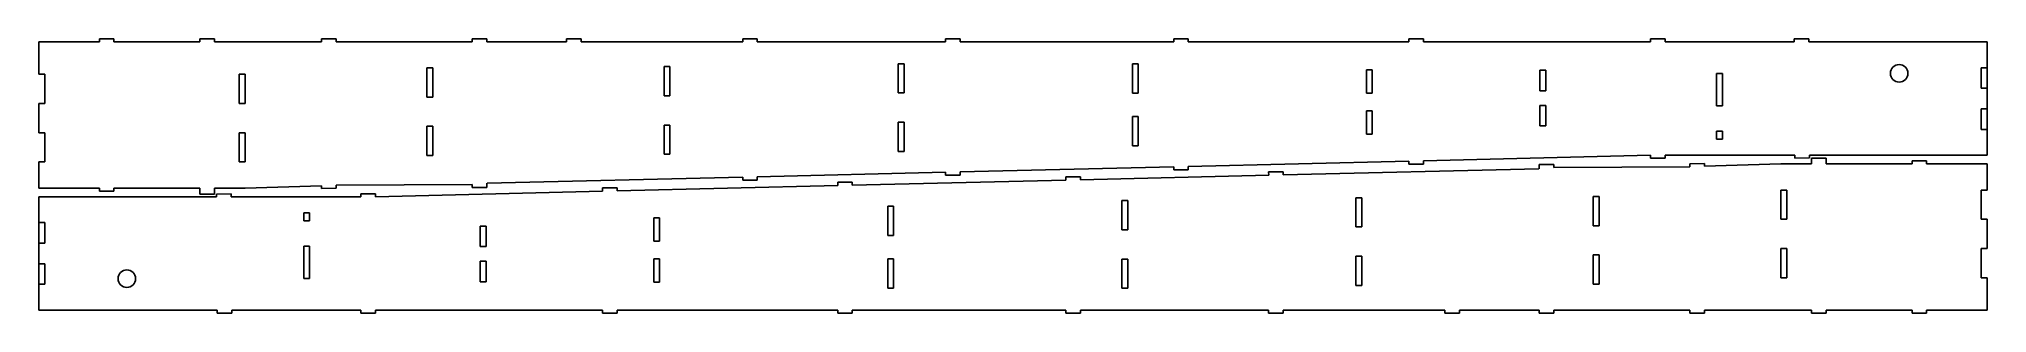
# Model space of a CAD drawing. Extents: x 6784 to 7450, y 20121 to 20214.
import ezdxf

# ---------------------------------------------------------------- set-up
doc = ezdxf.new("R2010")
doc.units = 0
doc.header["$MEASUREMENT"] = 0
doc.layers.get('0').update_dxf_attribs({"linetype": 'CONTINUOUS'})

msp = doc.modelspace()

# ---------------------------------------------------------------- linework, layer by layer
for p, q in [((6784.25, 20202.23), (6784.25, 20213.28)), ((6804.88, 20213.28), (6784.25, 20213.28)), ((6784.25, 20202.23), (6784.25, 20213.28)), ((6804.88, 20213.28), (6784.25, 20213.28)), ((6804.88, 20213.28), (6804.88, 20214.28)), ((6804.88, 20214.28), (6809.88, 20214.28)), ((6804.88, 20213.28), (6804.88, 20214.28)), ((6804.88, 20214.28), (6809.88, 20214.28)), ((6809.88, 20213.28), (6809.88, 20214.28)), ((6809.88, 20213.28), (6809.88, 20214.28)), ((6839.23, 20213.28), (6809.88, 20213.28)), ((6839.23, 20213.28), (6809.88, 20213.28)), ((6839.23, 20213.28), (6839.23, 20214.28)), ((6839.23, 20214.28), (6844.23, 20214.28)), ((6839.23, 20213.28), (6839.23, 20214.28)), ((6839.23, 20214.28), (6844.23, 20214.28)), ((6844.23, 20213.28), (6844.23, 20214.28)), ((6844.23, 20213.28), (6844.23, 20214.28)), ((6880.78, 20213.28), (6844.23, 20213.28)), ((6880.78, 20213.28), (6844.23, 20213.28)), ((6880.78, 20213.28), (6880.78, 20214.28)), ((6885.78, 20214.28), (6880.78, 20214.28)), ((6880.78, 20213.28), (6880.78, 20214.28)), ((6885.78, 20214.28), (6880.78, 20214.28)), ((6885.78, 20213.28), (6885.78, 20214.28)), ((6885.78, 20213.28), (6885.78, 20214.28)), ((6932.32, 20213.28), (6885.78, 20213.28)), ((6932.32, 20213.28), (6885.78, 20213.28)), ((6932.32, 20213.28), (6932.32, 20214.28)), ((6937.32, 20214.28), (6932.32, 20214.28)), ((6932.32, 20213.28), (6932.32, 20214.28)), ((6937.32, 20214.28), (6932.32, 20214.28)), ((6937.32, 20213.28), (6937.32, 20214.28)), ((6937.32, 20213.28), (6937.32, 20214.28)), ((6964.47, 20213.28), (6937.32, 20213.28)), ((6964.47, 20213.28), (6937.32, 20213.28)), ((6964.47, 20213.28), (6964.47, 20214.28)), ((6969.47, 20214.28), (6964.47, 20214.28)), ((6964.47, 20213.28), (6964.47, 20214.28)), ((6969.47, 20214.28), (6964.47, 20214.28)), ((6969.47, 20213.28), (6969.47, 20214.28)), ((6969.47, 20213.28), (6969.47, 20214.28)), ((7024.71, 20213.28), (6969.47, 20213.28)), ((7024.71, 20213.28), (6969.47, 20213.28)), ((7024.71, 20213.28), (7024.71, 20214.28)), ((7029.71, 20214.28), (7024.71, 20214.28)), ((7029.71, 20213.28), (7029.71, 20214.28)), ((7094.02, 20213.28), (7029.71, 20213.28)), ((7094.02, 20213.28), (7029.71, 20213.28)), ((7094.02, 20213.28), (7094.02, 20214.28)), ((7099.02, 20214.28), (7094.02, 20214.28)), ((7094.02, 20213.28), (7094.02, 20214.28)), ((7099.02, 20214.28), (7094.02, 20214.28)), ((7099.02, 20213.28), (7099.02, 20214.28)), ((7099.02, 20213.28), (7099.02, 20214.28)), ((7171.98, 20213.28), (7099.02, 20213.28)), ((7171.98, 20213.28), (7099.02, 20213.28)), ((7171.98, 20213.28), (7171.98, 20214.28)), ((7176.98, 20214.28), (7171.98, 20214.28)), ((7176.98, 20213.28), (7176.98, 20214.28)), ((7252.37, 20213.28), (7176.98, 20213.28)), ((7252.37, 20213.28), (7176.98, 20213.28)), ((7252.37, 20213.28), (7252.37, 20214.28)), ((7257.37, 20214.28), (7252.37, 20214.28)), ((7252.37, 20213.28), (7252.37, 20214.28)), ((7257.37, 20214.28), (7252.37, 20214.28)), ((7257.37, 20213.28), (7257.37, 20214.28)), ((7257.37, 20213.28), (7257.37, 20214.28)), ((7334.89, 20213.28), (7257.37, 20213.28)), ((7334.89, 20213.28), (7257.37, 20213.28)), ((7334.89, 20213.28), (7334.89, 20214.28)), ((7339.89, 20214.28), (7334.89, 20214.28)), ((7334.89, 20213.28), (7334.89, 20214.28)), ((7339.89, 20214.28), (7334.89, 20214.28)), ((7334.89, 20213.28), (7334.89, 20214.28)), ((7339.89, 20213.28), (7339.89, 20214.28)), ((7339.89, 20213.28), (7339.89, 20214.28)), ((7339.89, 20213.28), (7339.89, 20214.28)), ((7383.95, 20213.28), (7339.89, 20213.28)), ((7383.95, 20213.28), (7383.95, 20214.28)), ((7388.95, 20214.28), (7383.95, 20214.28)), ((7383.95, 20213.28), (7383.95, 20214.28)), ((7388.95, 20214.28), (7383.95, 20214.28)), ((7383.95, 20213.28), (7383.95, 20214.28)), ((7388.95, 20214.28), (7383.95, 20214.28)), ((7388.95, 20213.28), (7388.95, 20214.28)), ((7388.95, 20213.28), (7388.95, 20214.28)), ((7388.95, 20213.28), (7388.95, 20214.28)), ((7449.9, 20213.28), (7388.95, 20213.28)), ((7449.9, 20213.28), (7449.9, 20206.12)), ((6916.83, 20204.42), (6916.83, 20194.42)), ((6916.83, 20204.42), (6918.83, 20204.42)), ((6918.83, 20204.42), (6918.83, 20194.42)), ((6997.87, 20204.86), (6997.87, 20194.86)), ((6999.87, 20204.86), (6997.87, 20204.86)), ((6999.87, 20204.86), (6999.87, 20194.86)), ((7077.83, 20205.82), (7077.83, 20195.82)), ((7079.83, 20205.82), (7077.83, 20205.82)), ((7079.83, 20205.82), (7079.83, 20195.82)), ((7157.87, 20205.78), (7157.87, 20195.78)), ((7159.87, 20205.78), (7157.87, 20205.78)), ((7159.87, 20205.78), (7159.87, 20195.78)), ((7359.45, 20202.52), (7357.45, 20202.52)), ((6786.25, 20202.23), (6784.25, 20202.23)), ((6786.25, 20202.23), (6784.25, 20202.23)), ((6786.25, 20202.23), (6786.25, 20192.23)), ((6786.25, 20202.23), (6786.25, 20192.23)), ((6852.69, 20202.23), (6852.69, 20192.23)), ((6854.69, 20202.23), (6852.69, 20202.23)), ((6854.69, 20202.23), (6854.69, 20192.23)), ((7079.83, 20195.82), (7077.83, 20195.82)), ((7299.09, 20196.56), (7297.09, 20196.56)), ((7449.9, 20197.45), (7447.9, 20197.45)), ((6786.25, 20192.23), (6784.25, 20192.23)), ((6784.25, 20192.23), (6784.25, 20182.23)), ((6786.25, 20192.23), (6784.25, 20192.23)), ((6784.25, 20192.23), (6784.25, 20182.23)), ((6854.69, 20192.23), (6852.69, 20192.23)), ((6916.83, 20194.42), (6918.83, 20194.42)), ((6999.87, 20194.86), (6997.87, 20194.86)), ((7159.87, 20195.78), (7157.87, 20195.78)), ((7237.84, 20195.74), (7239.84, 20195.74)), ((7237.84, 20189.74), (7239.84, 20189.74)), ((7299.09, 20191.56), (7297.09, 20191.56)), ((7449.9, 20190.35), (7447.9, 20190.35)), ((6916.83, 20184.42), (6918.83, 20184.42)), ((6916.83, 20184.42), (6916.83, 20174.42)), ((6918.83, 20184.42), (6918.83, 20174.42)), ((6999.87, 20184.86), (6997.87, 20184.86)), ((6997.87, 20184.86), (6997.87, 20174.86)), ((6999.87, 20184.86), (6999.87, 20174.86)), ((7079.83, 20185.82), (7077.83, 20185.82)), ((7077.83, 20185.82), (7077.83, 20175.82)), ((7079.83, 20185.82), (7079.83, 20175.82)), ((7159.87, 20187.78), (7157.87, 20187.78)), ((7157.87, 20187.78), (7157.87, 20177.78)), ((7159.87, 20187.78), (7159.87, 20177.78)), ((7359.45, 20182.75), (7357.45, 20182.75)), ((6786.25, 20182.23), (6784.25, 20182.23)), ((6786.25, 20182.23), (6784.25, 20182.23)), ((6786.25, 20182.23), (6786.25, 20172.23)), ((6786.25, 20182.23), (6786.25, 20172.23)), ((6854.69, 20182.23), (6852.69, 20182.23)), ((6852.69, 20182.23), (6852.69, 20172.23)), ((6854.69, 20182.23), (6854.69, 20172.23)), ((7159.87, 20177.78), (7157.87, 20177.78)), ((6786.25, 20172.23), (6784.25, 20172.23)), ((6784.25, 20172.23), (6784.25, 20163.28)), ((6786.25, 20172.23), (6784.25, 20172.23)), ((6784.25, 20172.23), (6784.25, 20163.28)), ((6854.69, 20172.23), (6852.69, 20172.23)), ((6916.83, 20174.42), (6918.83, 20174.42)), ((7348.37, 20170.59), (7301.83, 20170.32)), ((7353.34, 20171.75), (7348.34, 20171.59)), ((7353.34, 20171.75), (7348.34, 20171.59)), ((7348.37, 20170.59), (7348.34, 20171.59)), ((7348.37, 20170.59), (7348.34, 20171.59)), ((7353.37, 20170.75), (7353.34, 20171.75)), ((7353.37, 20170.75), (7353.34, 20171.75)), ((7379.45, 20171.59), (7353.37, 20170.75)), ((7379.45, 20171.59), (7353.37, 20170.75)), ((7389.93, 20171.59), (7379.45, 20171.59)), ((7389.93, 20171.59), (7379.45, 20171.59)), ((7384.19, 20174.51), (7384.21, 20173.51)), ((7384.19, 20174.51), (7384.21, 20173.51)), ((7389.21, 20173.6), (7384.21, 20173.51)), ((7389.21, 20173.6), (7384.21, 20173.51)), ((7389.19, 20174.51), (7389.21, 20173.6)), ((7389.19, 20174.51), (7389.21, 20173.6)), ((7394.92, 20173.59), (7389.93, 20173.59)), ((7389.93, 20173.59), (7389.93, 20171.59)), ((7394.92, 20173.59), (7389.93, 20173.59)), ((7389.93, 20173.59), (7389.93, 20171.59)), ((7394.92, 20171.59), (7394.92, 20173.59)), ((7394.92, 20171.59), (7394.92, 20173.59)), ((7424.26, 20171.59), (7394.92, 20171.59)), ((7424.26, 20171.59), (7394.92, 20171.59)), ((7429.26, 20172.59), (7424.26, 20172.59)), ((7424.26, 20171.59), (7424.26, 20172.59)), ((7429.26, 20172.59), (7424.26, 20172.59)), ((7424.26, 20171.59), (7424.26, 20172.59)), ((7429.26, 20171.59), (7429.26, 20172.59)), ((7429.26, 20171.59), (7429.26, 20172.59)), ((7449.9, 20171.59), (7429.26, 20171.59)), ((7449.9, 20171.59), (7429.26, 20171.59)), ((7449.9, 20162.65), (7449.9, 20171.59)), ((7449.9, 20162.65), (7449.9, 20171.59)), ((6784.25, 20163.28), (6804.88, 20163.28)), ((6784.25, 20163.28), (6804.88, 20163.28)), ((6804.88, 20163.28), (6804.88, 20162.28)), ((6804.88, 20163.28), (6804.88, 20162.28)), ((6809.88, 20163.28), (6839.23, 20163.28)), ((6809.88, 20163.28), (6809.88, 20162.28)), ((6809.88, 20163.28), (6839.23, 20163.28)), ((6809.88, 20163.28), (6809.88, 20162.28)), ((6839.23, 20163.28), (6839.23, 20161.28)), ((6839.23, 20163.28), (6839.23, 20161.28)), ((6844.21, 20161.28), (6844.21, 20163.28)), ((6844.21, 20163.28), (6854.69, 20163.28)), ((6844.21, 20161.28), (6844.21, 20163.28)), ((6844.21, 20163.28), (6854.69, 20163.28)), ((6854.69, 20163.28), (6880.78, 20164.13)), ((6854.69, 20163.28), (6880.78, 20164.13)), ((6880.78, 20164.12), (6880.81, 20163.12)), ((6880.78, 20164.12), (6880.81, 20163.12)), ((6880.81, 20163.12), (6885.81, 20163.28)), ((6880.81, 20163.12), (6885.81, 20163.28)), ((6885.78, 20164.28), (6932.31, 20164.56)), ((6885.78, 20164.28), (6885.81, 20163.28)), ((6885.78, 20164.28), (6885.81, 20163.28)), ((7379.45, 20162.65), (7381.45, 20162.65)), ((7379.45, 20152.65), (7379.45, 20162.65)), ((7381.45, 20152.65), (7381.45, 20162.65)), ((7447.9, 20162.65), (7449.9, 20162.65)), ((7447.9, 20152.65), (7447.9, 20162.65)), ((7447.9, 20162.65), (7449.9, 20162.65)), ((7447.9, 20152.65), (7447.9, 20162.65)), ((6804.88, 20162.28), (6809.88, 20162.28)), ((6804.88, 20162.28), (6809.88, 20162.28)), ((6839.23, 20161.28), (6844.21, 20161.28)), ((6839.23, 20161.28), (6844.21, 20161.28)), ((6844.94, 20161.28), (6849.94, 20161.37)), ((6844.94, 20161.28), (6849.94, 20161.37)), ((6844.96, 20160.37), (6844.94, 20161.28)), ((6844.96, 20160.37), (6844.94, 20161.28)), ((6849.95, 20160.37), (6849.94, 20161.37)), ((6849.95, 20160.37), (6849.94, 20161.37)), ((7074.28, 20157.1), (7076.28, 20157.1)), ((7074.28, 20147.1), (7074.28, 20157.1)), ((7076.28, 20147.1), (7076.28, 20157.1)), ((7154.31, 20149.06), (7154.31, 20159.06)), ((7156.31, 20149.06), (7156.31, 20159.06)), ((7234.27, 20150.02), (7234.27, 20160.02)), ((7236.27, 20150.02), (7236.27, 20160.02)), ((7317.31, 20160.46), (7315.31, 20160.46)), ((7315.31, 20150.46), (7315.31, 20160.46)), ((7317.31, 20150.46), (7317.31, 20160.46)), ((6874.7, 20152.12), (6876.7, 20152.12)), ((7234.27, 20150.02), (7236.27, 20150.02)), ((7317.31, 20150.46), (7315.31, 20150.46)), ((7379.45, 20152.65), (7381.45, 20152.65)), ((7447.9, 20152.65), (7449.9, 20152.65)), ((7447.9, 20152.65), (7449.9, 20152.65)), ((7449.9, 20142.65), (7449.9, 20152.65)), ((7449.9, 20142.65), (7449.9, 20152.65)), ((6784.25, 20144.53), (6786.25, 20144.53)), ((6935.06, 20143.31), (6937.06, 20143.31)), ((6996.3, 20145.13), (6994.3, 20145.13)), ((7074.28, 20147.1), (7076.28, 20147.1)), ((7154.31, 20149.06), (7156.31, 20149.06)), ((7379.45, 20132.65), (7379.45, 20142.65)), ((7379.45, 20142.65), (7381.45, 20142.65)), ((7381.45, 20132.65), (7381.45, 20142.65)), ((7447.9, 20132.65), (7447.9, 20142.65)), ((7447.9, 20142.65), (7449.9, 20142.65)), ((7447.9, 20132.65), (7447.9, 20142.65)), ((7447.9, 20142.65), (7449.9, 20142.65)), ((6784.25, 20137.43), (6786.25, 20137.43)), ((6935.06, 20138.31), (6937.06, 20138.31)), ((6996.3, 20139.13), (6994.3, 20139.13)), ((7074.28, 20129.1), (7074.28, 20139.1)), ((7074.28, 20139.1), (7076.28, 20139.1)), ((7076.28, 20129.1), (7076.28, 20139.1)), ((7154.31, 20129.06), (7154.31, 20139.06)), ((7154.31, 20139.06), (7156.31, 20139.06)), ((7156.31, 20129.06), (7156.31, 20139.06)), ((7234.27, 20130.02), (7234.27, 20140.02)), ((7234.27, 20140.02), (7236.27, 20140.02)), ((7236.27, 20130.02), (7236.27, 20140.02)), ((7315.31, 20130.46), (7315.31, 20140.46)), ((7317.31, 20140.46), (7315.31, 20140.46)), ((7317.31, 20130.46), (7317.31, 20140.46)), ((6874.7, 20132.36), (6876.7, 20132.36)), ((7234.27, 20130.02), (7236.27, 20130.02)), ((7317.31, 20130.46), (7315.31, 20130.46)), ((7379.45, 20132.65), (7381.45, 20132.65)), ((7447.9, 20132.65), (7449.9, 20132.65)), ((7447.9, 20132.65), (7449.9, 20132.65)), ((7449.9, 20132.65), (7449.9, 20121.59)), ((7449.9, 20132.65), (7449.9, 20121.59)), ((6784.25, 20121.59), (6784.25, 20128.75)), ((7074.28, 20129.1), (7076.28, 20129.1)), ((7154.31, 20129.06), (7156.31, 20129.06)), ((6784.25, 20121.59), (6845.19, 20121.59)), ((6845.19, 20121.59), (6845.19, 20120.59)), ((6845.19, 20121.59), (6845.19, 20120.59)), ((6845.19, 20121.59), (6845.19, 20120.59)), ((6845.19, 20120.59), (6850.19, 20120.59)), ((6845.19, 20120.59), (6850.19, 20120.59)), ((6845.19, 20120.59), (6850.19, 20120.59)), ((6850.19, 20121.59), (6894.25, 20121.59)), ((6850.19, 20121.59), (6850.19, 20120.59)), ((6850.19, 20121.59), (6850.19, 20120.59)), ((6850.19, 20121.59), (6850.19, 20120.59)), ((6894.25, 20121.59), (6894.25, 20120.59)), ((6894.25, 20121.59), (6894.25, 20120.59)), ((6894.25, 20121.59), (6894.25, 20120.59)), ((6894.25, 20120.59), (6899.25, 20120.59)), ((6894.25, 20120.59), (6899.25, 20120.59)), ((6899.25, 20121.59), (6976.78, 20121.59)), ((6899.25, 20121.59), (6899.25, 20120.59)), ((6899.25, 20121.59), (6976.78, 20121.59)), ((6899.25, 20121.59), (6899.25, 20120.59)), ((6899.25, 20121.59), (6899.25, 20120.59)), ((6976.78, 20121.59), (6976.78, 20120.59)), ((6976.78, 20121.59), (6976.78, 20120.59)), ((6976.78, 20120.59), (6981.78, 20120.59)), ((6976.78, 20120.59), (6981.78, 20120.59)), ((6981.78, 20121.59), (7057.17, 20121.59)), ((6981.78, 20121.59), (6981.78, 20120.59)), ((6981.78, 20121.59), (7057.17, 20121.59)), ((6981.78, 20121.59), (6981.78, 20120.59)), ((7057.17, 20121.59), (7057.17, 20120.59)), ((7057.17, 20121.59), (7057.17, 20120.59)), ((7057.17, 20120.59), (7062.17, 20120.59)), ((7057.17, 20120.59), (7062.17, 20120.59)), ((7062.17, 20121.59), (7135.13, 20121.59)), ((7062.17, 20121.59), (7062.17, 20120.59)), ((7062.17, 20121.59), (7135.13, 20121.59)), ((7062.17, 20121.59), (7062.17, 20120.59)), ((7135.13, 20121.59), (7135.13, 20120.59)), ((7135.13, 20121.59), (7135.13, 20120.59)), ((7135.13, 20120.59), (7140.13, 20120.59)), ((7135.13, 20120.59), (7140.13, 20120.59)), ((7140.13, 20121.59), (7204.43, 20121.59)), ((7140.13, 20121.59), (7140.13, 20120.59)), ((7140.13, 20121.59), (7204.43, 20121.59)), ((7140.13, 20121.59), (7140.13, 20120.59)), ((7204.43, 20121.59), (7204.43, 20120.59)), ((7204.43, 20121.59), (7204.43, 20120.59)), ((7204.43, 20120.59), (7209.43, 20120.59)), ((7204.43, 20120.59), (7209.43, 20120.59)), ((7209.43, 20121.59), (7264.67, 20121.59)), ((7209.43, 20121.59), (7209.43, 20120.59)), ((7209.43, 20121.59), (7264.67, 20121.59)), ((7209.43, 20121.59), (7209.43, 20120.59)), ((7264.67, 20121.59), (7264.67, 20120.59)), ((7264.67, 20121.59), (7264.67, 20120.59)), ((7264.67, 20120.59), (7269.67, 20120.59)), ((7264.67, 20120.59), (7269.67, 20120.59)), ((7269.67, 20121.59), (7296.83, 20121.59)), ((7269.67, 20121.59), (7269.67, 20120.59)), ((7269.67, 20121.59), (7296.83, 20121.59)), ((7269.67, 20121.59), (7269.67, 20120.59)), ((7296.83, 20121.59), (7296.83, 20120.59)), ((7296.83, 20121.59), (7296.83, 20120.59)), ((7296.83, 20120.59), (7301.83, 20120.59)), ((7296.83, 20120.59), (7301.83, 20120.59)), ((7301.83, 20121.59), (7348.37, 20121.59)), ((7301.83, 20121.59), (7301.83, 20120.59)), ((7301.83, 20121.59), (7348.37, 20121.59)), ((7301.83, 20121.59), (7301.83, 20120.59)), ((7348.37, 20121.59), (7348.37, 20120.59)), ((7348.37, 20121.59), (7348.37, 20120.59)), ((7348.37, 20120.59), (7353.37, 20120.59)), ((7348.37, 20120.59), (7353.37, 20120.59)), ((7353.37, 20121.59), (7389.92, 20121.59)), ((7353.37, 20121.59), (7353.37, 20120.59)), ((7353.37, 20121.59), (7389.92, 20121.59)), ((7353.37, 20121.59), (7353.37, 20120.59)), ((7389.92, 20121.59), (7389.92, 20120.59)), ((7389.92, 20121.59), (7389.92, 20120.59)), ((7394.92, 20120.59), (7389.92, 20120.59)), ((7394.92, 20120.59), (7389.92, 20120.59)), ((7394.92, 20121.59), (7424.26, 20121.59)), ((7394.92, 20121.59), (7394.92, 20120.59)), ((7394.92, 20121.59), (7424.26, 20121.59)), ((7394.92, 20121.59), (7394.92, 20120.59)), ((7424.26, 20121.59), (7424.26, 20120.59)), ((7424.26, 20121.59), (7424.26, 20120.59)), ((7429.26, 20120.59), (7424.26, 20120.59)), ((7429.26, 20120.59), (7424.26, 20120.59)), ((7429.26, 20121.59), (7449.9, 20121.59)), ((7429.26, 20121.59), (7429.26, 20120.59)), ((7429.26, 20121.59), (7449.9, 20121.59)), ((7429.26, 20121.59), (7429.26, 20120.59))]:
    msp.add_line(p, q)
at = {"linetype": 'ByBlock'}
for p, q in [((7449.9, 20213.28), (7449.9, 20174.51)), ((7449.9, 20185.1), (7449.9, 20174.51)), ((7237.84, 20181.74), (7239.84, 20181.74)), ((7357.45, 20180.06), (7359.45, 20180.06)), ((6997.87, 20174.86), (6999.87, 20174.86)), ((7077.83, 20175.82), (7079.83, 20175.82)), ((7098.99, 20168.84), (7171.98, 20170.59)), ((7171.98, 20170.59), (7171.98, 20169.59)), ((7171.98, 20169.59), (7176.98, 20169.59)), ((7176.95, 20170.71), (7252.37, 20172.52)), ((7176.98, 20169.59), (7176.95, 20170.71)), ((7296.8, 20169.93), (7209.43, 20167.83)), ((7252.37, 20172.52), (7252.37, 20171.52)), ((7252.37, 20171.52), (7257.37, 20171.52)), ((7257.34, 20172.64), (7334.89, 20174.51)), ((7257.37, 20171.52), (7257.34, 20172.64)), ((7301.83, 20171.32), (7296.83, 20171.32)), ((7296.83, 20171.32), (7296.86, 20169.93)), ((7301.83, 20170.32), (7301.83, 20171.32)), ((7334.89, 20174.51), (7334.89, 20173.51)), ((7334.89, 20173.51), (7339.89, 20173.51)), ((7339.89, 20174.51), (7384.19, 20174.51)), ((7339.89, 20173.51), (7339.89, 20174.51)), ((7389.19, 20174.51), (7445.6, 20174.51)), ((7389.19, 20174.51), (7449.9, 20174.51)), ((6932.31, 20164.56), (6932.31, 20163.56)), ((6932.31, 20163.56), (6937.31, 20163.56)), ((6937.31, 20163.56), (6937.28, 20164.95)), ((6937.35, 20164.95), (7024.71, 20167.05)), ((6981.78, 20163.35), (6976.78, 20163.35)), ((6976.78, 20163.35), (6976.81, 20162.23)), ((7057.19, 20164.16), (6981.78, 20162.35)), ((6981.78, 20162.35), (6981.78, 20163.35)), ((7024.71, 20167.05), (7024.71, 20166.05)), ((7024.71, 20166.05), (7029.71, 20166.05)), ((7029.69, 20167.17), (7094.02, 20168.72)), ((7029.71, 20166.05), (7029.69, 20167.17)), ((7062.17, 20165.28), (7057.17, 20165.28)), ((7057.17, 20165.28), (7057.19, 20164.16)), ((7135.16, 20166.04), (7062.17, 20164.28)), ((7062.17, 20164.28), (7062.17, 20165.28)), ((7094.02, 20168.72), (7094.02, 20167.72)), ((7094.02, 20167.72), (7099.02, 20167.72)), ((7099.02, 20167.72), (7098.99, 20168.84)), ((7140.13, 20167.16), (7135.13, 20167.16)), ((7135.13, 20167.16), (7135.16, 20166.04)), ((7204.46, 20167.71), (7140.13, 20166.16)), ((7140.13, 20166.16), (7140.13, 20167.16)), ((7209.43, 20168.83), (7204.43, 20168.83)), ((7204.43, 20168.83), (7204.46, 20167.71)), ((7209.43, 20167.83), (7209.43, 20168.83)), ((6844.96, 20160.37), (6784.25, 20160.37)), ((6784.25, 20149.77), (6784.25, 20160.37)), ((6784.25, 20121.59), (6784.25, 20160.37)), ((6844.96, 20160.37), (6788.55, 20160.37)), ((6894.25, 20160.37), (6849.95, 20160.37)), ((6899.25, 20161.37), (6894.25, 20161.37)), ((6894.25, 20161.37), (6894.25, 20160.37)), ((6976.81, 20162.23), (6899.25, 20160.37)), ((6899.25, 20160.37), (6899.25, 20161.37)), ((7156.31, 20159.06), (7154.31, 20159.06)), ((7236.27, 20160.02), (7234.27, 20160.02)), ((6876.7, 20154.82), (6874.7, 20154.82)), ((6996.3, 20153.13), (6994.3, 20153.13))]:
    msp.add_line(p, q, dxfattribs=at)
at = {"color": 7}
for p, q in [((7239.84, 20203.74), (7237.84, 20203.74)), ((7237.84, 20195.74), (7237.84, 20203.74)), ((7239.84, 20195.74), (7239.84, 20203.74)), ((7299.09, 20203.56), (7297.09, 20203.56)), ((7297.09, 20203.56), (7297.09, 20196.56)), ((7299.09, 20196.56), (7299.09, 20203.56)), ((7357.45, 20202.52), (7357.45, 20191.41)), ((7359.45, 20202.52), (7359.45, 20191.41)), ((7449.9, 20204.45), (7447.9, 20204.45)), ((7447.9, 20204.45), (7447.9, 20197.45)), ((7449.9, 20197.45), (7449.9, 20204.45)), ((7237.84, 20189.74), (7237.84, 20181.74)), ((7239.84, 20189.74), (7239.84, 20181.74)), ((7297.09, 20191.56), (7297.09, 20184.56)), ((7299.09, 20191.56), (7299.09, 20184.56)), ((7359.45, 20191.41), (7357.45, 20191.41)), ((7447.9, 20190.35), (7447.9, 20183.35)), ((7449.9, 20190.35), (7449.9, 20183.35)), ((7299.09, 20184.56), (7297.09, 20184.56)), ((7357.45, 20182.75), (7357.45, 20180.06)), ((7359.45, 20182.75), (7359.45, 20180.06)), ((7449.9, 20183.35), (7447.9, 20183.35)), ((6784.25, 20144.53), (6784.25, 20151.53)), ((6784.25, 20151.53), (6786.25, 20151.53)), ((6786.25, 20144.53), (6786.25, 20151.53)), ((6874.7, 20152.12), (6874.7, 20154.82)), ((6876.7, 20152.12), (6876.7, 20154.82)), ((6935.06, 20143.31), (6935.06, 20150.31)), ((6935.06, 20150.31), (6937.06, 20150.31)), ((6937.06, 20143.31), (6937.06, 20150.31)), ((6994.3, 20145.13), (6994.3, 20153.13)), ((6996.3, 20145.13), (6996.3, 20153.13)), ((6874.7, 20132.36), (6874.7, 20143.46)), ((6874.7, 20143.46), (6876.7, 20143.46)), ((6876.7, 20132.36), (6876.7, 20143.46)), ((6784.25, 20137.43), (6784.25, 20130.43)), ((6786.25, 20130.43), (6786.25, 20137.43)), ((6935.06, 20138.31), (6935.06, 20131.31)), ((6937.06, 20131.31), (6937.06, 20138.31)), ((6994.3, 20139.13), (6994.3, 20131.13)), ((6996.3, 20139.13), (6996.3, 20131.13)), ((6784.25, 20130.43), (6786.25, 20130.43)), ((6935.06, 20131.31), (6937.06, 20131.31)), ((6994.3, 20131.13), (6996.3, 20131.13))]:
    msp.add_line(p, q, dxfattribs=at)
for centre in [(7419.87, 20202.52), (6814.28, 20132.36)]:
    msp.add_circle(centre, 3)

doc.saveas('drawing.dxf')
